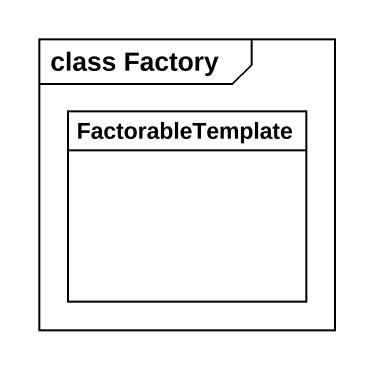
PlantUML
@startuml
mainframe class Factory
hide circle
hide empty members
class FactorableTemplate
@enduml
